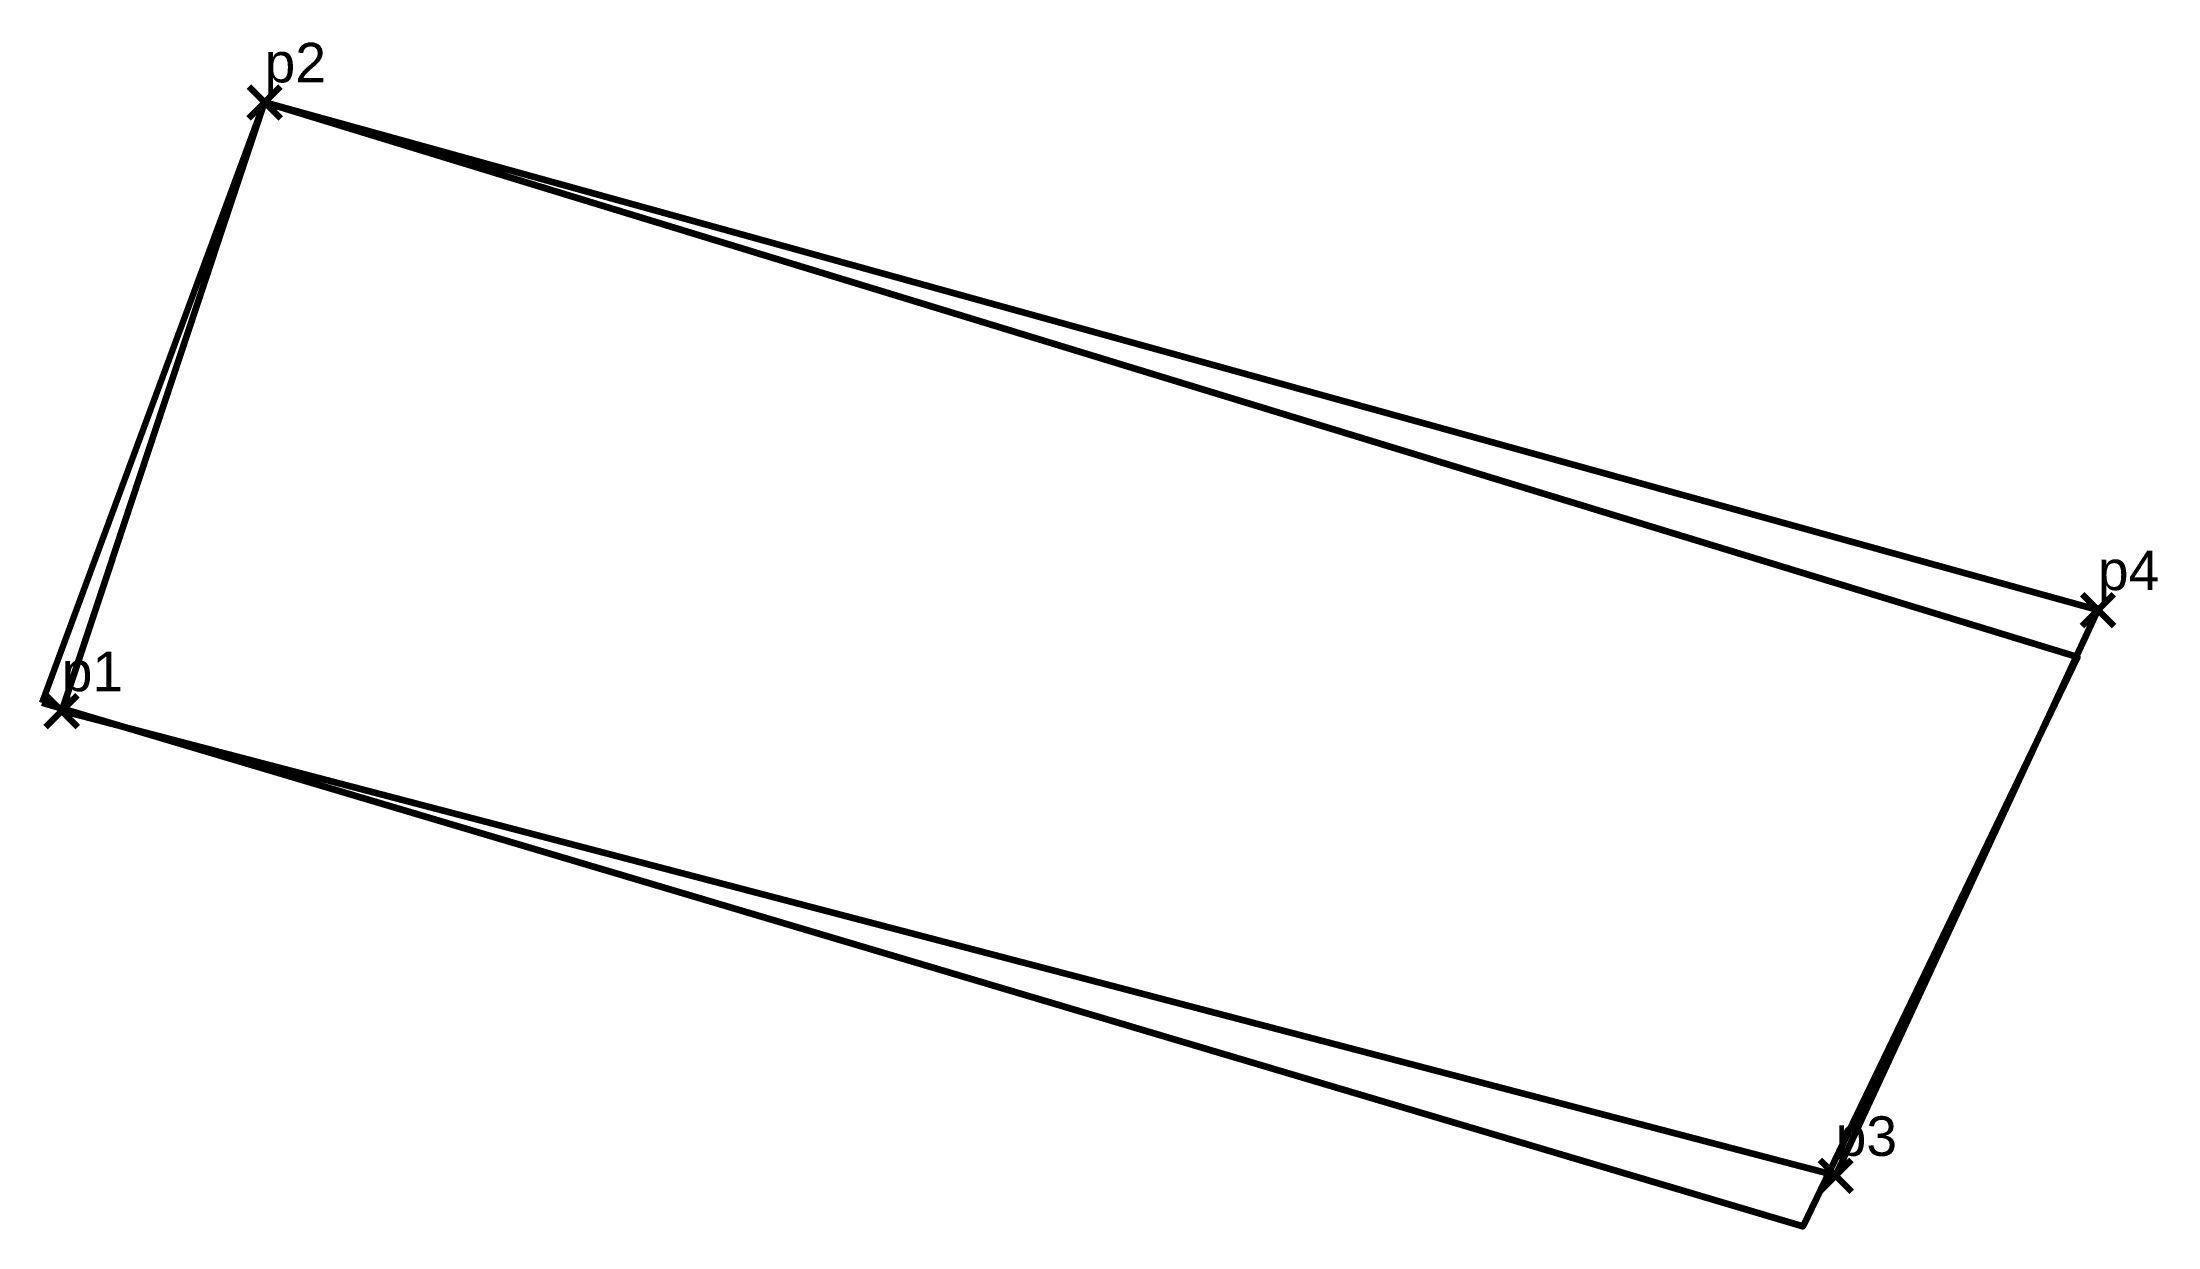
# Model space of a CAD drawing. Header units: millimetres. Extents: x 613137.1 to 613163.8, y 1317655.2 to 1317670.2.
import ezdxf

# ---------------------------------------------------------------- set-up
doc = ezdxf.new("R2010")
doc.units = ezdxf.units.MM
doc.header["$PDMODE"] = 3
doc.header["$PDSIZE"] = 0.2
doc.layers.get('0').update_dxf_attribs({"color": 1, "linetype": 'CONTINUOUS', "lineweight": 100})
doc.layers.add('Point', color=5, linetype='CONTINUOUS', lineweight=100)
doc.layers.add('Point_Name', color=1, linetype='CONTINUOUS', lineweight=100)
doc.styles.get("Standard").update_dxf_attribs({"font": 'arial.ttf', "width": 0.65})

msp = doc.modelspace()

# ---------------------------------------------------------------- linework, layer by layer
at = {"color": 30, "true_color": 0xf26722, "elevation": 66.882}
msp.add_lwpolyline([(613137.087, 1317661.853), (613139.898, 1317669.448), (613162.826, 1317662.437), (613159.354, 1317655.231), (613137.087, 1317661.853)], dxfattribs=at)
at = {"color": 3, "elevation": 66.882}
msp.add_lwpolyline([(613137.332, 1317661.751), (613139.898, 1317669.448), (613163.085, 1317663.029), (613159.768, 1317655.876), (613137.332, 1317661.751)], dxfattribs=at)
at = {"layer": 'Point'}
for p in [(613139.898, 1317669.448, 67.26), (613163.085, 1317663.029, 67.497), (613137.332, 1317661.751, 66.882), (613159.768, 1317655.876, 67.143)]:
    msp.add_point(p, dxfattribs=at)

# ---------------------------------------------------------------- texts
at = {"layer": 'Point_Name'}
for s, p in [('p2', (613139.898, 1317669.698)), ('p4', (613163.085, 1317663.279)), ('p1', (613137.332, 1317662.001)), ('p3', (613159.768, 1317656.126))]:
    msp.add_text(s, height=0.5, dxfattribs=at).set_placement(p)

doc.saveas('drawing.dxf')
